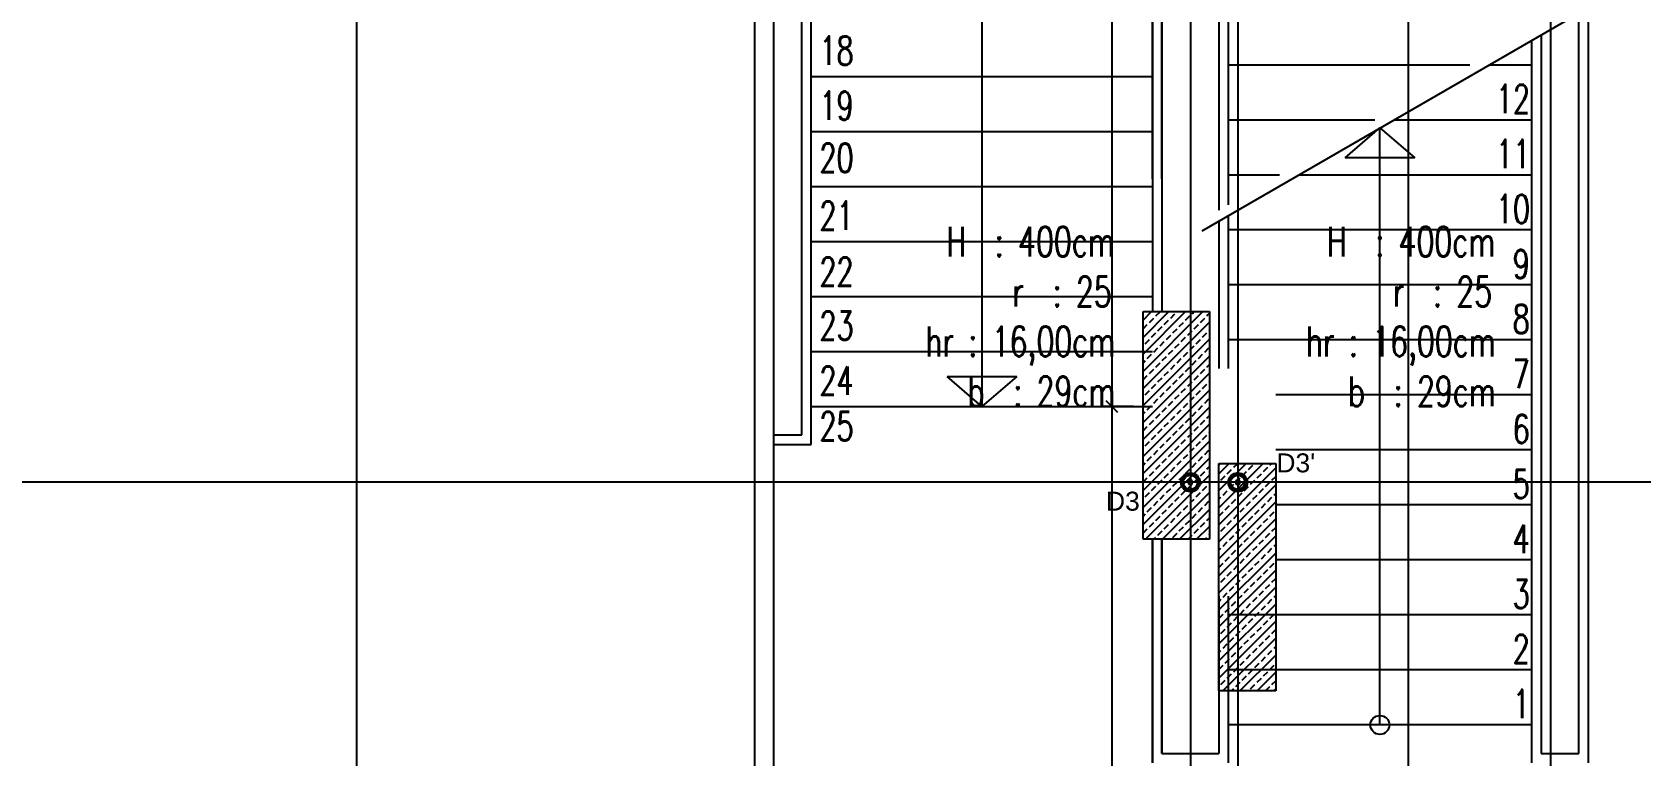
# Model space of a CAD drawing. Header units: millimetres. Extents: x 43168.9 to 43194.6, y -25545.1 to -25543.4.
# Drawn here: x 43170.4267 to 43170.5964, y -25544.2528 to -25544.1764 of the extents above; entities that cross this region are included whole.
import ezdxf

# ---------------------------------------------------------------- set-up
doc = ezdxf.new("R2010")
doc.units = ezdxf.units.MM
doc.header["$LTSCALE"] = 200
for name, pattern in [('DASHDOT', [1, 0.5, -0.25, 0, -0.25]), ('DASHDOT2', [0.5, 0.25, -0.125, 0, -0.125]), ('HIDDEN2', [0.1875, 0.125, -0.0625])]:
    doc.linetypes.add(name, pattern=pattern)
for name, color, linetype in [('aks_sgh', 5, 'DASHDOT2'), ('duv_sgh', 4, 'Continuous'), ('kesitcizgisi_sgh', 22, 'Continuous'), ('kolon-b.a_sgh', 6, 'Continuous'), ('merdi_sgh', 3, 'Continuous'), ('olcuic_sgh', 183, 'Continuous'), ('sembol_sgh', 8, 'Continuous'), ('tarama-betonarme_sgh', 223, 'Continuous'), ('yazi-merdi_sgh', 9, 'Continuous')]:
    doc.layers.add(name, color=color, linetype=linetype)
doc.styles.add('1-200', font='arial.ttf', dxfattribs={"height": 60})
doc.styles.add('text3', font='simplex8.shx', dxfattribs={"width": 0.7})

msp = doc.modelspace()

# ---------------------------------------------------------------- hatches: boundary and pattern name
h = msp.add_hatch(color=256)
edge = h.paths.add_edge_path()
edge.add_arc((43170.54888, -25544.22392), 0.001, 0, 360)
edge = h.paths.add_edge_path(flags=16)
edge.add_arc((43170.54888, -25544.22392), 0.00075, 0, 360)
h = msp.add_hatch(color=256)
edge = h.paths.add_edge_path()
edge.add_arc((43170.54888, -25544.22392), 0.001, 0, 360)
edge = h.paths.add_edge_path(flags=16)
edge.add_arc((43170.54888, -25544.22392), 0.00075, 0, 360)
h = msp.add_hatch(color=256)
edge = h.paths.add_edge_path()
edge.add_arc((43170.55388, -25544.22392), 0.001, 0, 360)
edge = h.paths.add_edge_path(flags=16)
edge.add_arc((43170.55388, -25544.22392), 0.00075, 0, 360)
h = msp.add_hatch(color=256)
edge = h.paths.add_edge_path()
edge.add_arc((43170.55388, -25544.22392), 0.001, 0, 360)
edge = h.paths.add_edge_path(flags=16)
edge.add_arc((43170.55388, -25544.22392), 0.00075, 0, 360)

# ---------------------------------------------------------------- linework, layer by layer
at = {"color": 0}
for p, q in [((43170.5652, -25544.1897), (43170.56888, -25544.18655)), ((43170.56888, -25544.18655), (43170.57255, -25544.1897)), ((43170.57255, -25544.1897), (43170.5652, -25544.1897)), ((43170.52688, -25544.21592), (43170.5232, -25544.21277)), ((43170.5232, -25544.21277), (43170.53055, -25544.21277)), ((43170.53055, -25544.21277), (43170.52688, -25544.21592))]:
    msp.add_line(p, q, dxfattribs=at)
at = {"color": 0, "linetype": 'ByBlock', "lineweight": -2}
for p, q in [((43170.54, -25544.21532), (43170.5412, -25544.21652)), ((43170.5412, -25544.21652), (43170.54, -25544.21532)), ((43170.54908, -25544.22372), (43170.54868, -25544.22372)), ((43170.54868, -25544.22372), (43170.54868, -25544.22412)), ((43170.54908, -25544.22372), (43170.54868, -25544.22372)), ((43170.54868, -25544.22372), (43170.54868, -25544.22412)), ((43170.54895, -25544.22385), (43170.54881, -25544.22399)), ((43170.54895, -25544.22399), (43170.54881, -25544.22385)), ((43170.54895, -25544.22385), (43170.54881, -25544.22399)), ((43170.54895, -25544.22399), (43170.54881, -25544.22385)), ((43170.54908, -25544.22412), (43170.54908, -25544.22372)), ((43170.54908, -25544.22412), (43170.54908, -25544.22372)), ((43170.55408, -25544.22372), (43170.55368, -25544.22372)), ((43170.55368, -25544.22372), (43170.55368, -25544.22412)), ((43170.55408, -25544.22372), (43170.55368, -25544.22372)), ((43170.55368, -25544.22372), (43170.55368, -25544.22412)), ((43170.55395, -25544.22385), (43170.55381, -25544.22399)), ((43170.55395, -25544.22399), (43170.55381, -25544.22385)), ((43170.55395, -25544.22385), (43170.55381, -25544.22399)), ((43170.55395, -25544.22399), (43170.55381, -25544.22385)), ((43170.55408, -25544.22412), (43170.55408, -25544.22372)), ((43170.55408, -25544.22412), (43170.55408, -25544.22372)), ((43170.54868, -25544.22412), (43170.54908, -25544.22412)), ((43170.54868, -25544.22412), (43170.54908, -25544.22412)), ((43170.55368, -25544.22412), (43170.55408, -25544.22412)), ((43170.55368, -25544.22412), (43170.55408, -25544.22412))]:
    msp.add_line(p, q, dxfattribs=at)
at = {"color": 0, "linetype": 'Continuous', "lineweight": -2}
for centre, radius in [((43170.54888, -25544.22392), 0.001), ((43170.54888, -25544.22392), 0.001), ((43170.54888, -25544.22392), 0.00075), ((43170.54888, -25544.22392), 0.00075), ((43170.55388, -25544.22392), 0.001), ((43170.55388, -25544.22392), 0.001), ((43170.55388, -25544.22392), 0.00075), ((43170.55388, -25544.22392), 0.00075)]:
    msp.add_circle(centre, radius, dxfattribs=at)
at = {"layer": 'aks_sgh'}
for p, q in [((43170.46088, -25543.74092), (43170.46088, -25544.78992)), ((43170.54888, -25543.74092), (43170.54888, -25544.78992)), ((43170.55388, -25543.74092), (43170.55388, -25544.78992)), ((43170.58688, -25543.74092), (43170.58688, -25544.78992)), ((43171.17088, -25544.22392), (43170.19488, -25544.22392))]:
    msp.add_line(p, q, dxfattribs=at)
at = {"layer": 'duv_sgh'}
for p, q in [((43170.50288, -25544.08392), (43170.50288, -25544.34592)), ((43170.50488, -25544.08592), (43170.50488, -25544.34592))]:
    msp.add_line(p, q, dxfattribs=at)
at = {"layer": 'kesitcizgisi_sgh', "linetype": 'DASHDOT'}
msp.add_line((43170.57188, -25544.79379), (43170.57188, -25543.79132), dxfattribs=at)
at = {"layer": 'kolon-b.a_sgh'}
for p, q in [((43170.54388, -25544.20592), (43170.55088, -25544.20592)), ((43170.54388, -25544.22992), (43170.54388, -25544.20592)), ((43170.55088, -25544.20592), (43170.55088, -25544.22992)), ((43170.55188, -25544.22192), (43170.55788, -25544.22192)), ((43170.55188, -25544.24592), (43170.55188, -25544.22192)), ((43170.55788, -25544.22192), (43170.55788, -25544.24592)), ((43170.55088, -25544.22992), (43170.54388, -25544.22992)), ((43170.55788, -25544.24592), (43170.55188, -25544.24592))]:
    msp.add_line(p, q, dxfattribs=at)
at = {"layer": 'merdi_sgh'}
for p, q in [((43170.54488, -25544.19192), (43170.54488, -25544.10792)), ((43170.54588, -25544.19192), (43170.54588, -25544.10792)), ((43170.54488, -25544.12192), (43170.54488, -25544.20592)), ((43170.54588, -25544.12192), (43170.54588, -25544.20592)), ((43170.50788, -25544.21892), (43170.50788, -25544.13709)), ((43170.50888, -25544.21992), (43170.50888, -25544.13651)), ((43170.55011, -25544.19739), (43170.59341, -25544.17239)), ((43170.58988, -25544.25251), (43170.58988, -25544.17443)), ((43170.59088, -25544.25351), (43170.59088, -25544.17385)), ((43170.58488, -25544.17731), (43170.58488, -25544.25351)), ((43170.58588, -25544.17674), (43170.58588, -25544.25251)), ((43170.50888, -25544.18112), (43170.54488, -25544.18112)), ((43170.58488, -25544.17991), (43170.58038, -25544.17991)), ((43170.58488, -25544.18571), (43170.57034, -25544.18571)), ((43170.50888, -25544.18692), (43170.54488, -25544.18692)), ((43170.58488, -25544.19151), (43170.56029, -25544.19151)), ((43170.50888, -25544.19272), (43170.54488, -25544.19272)), ((43170.55188, -25544.19637), (43170.55188, -25544.21192)), ((43170.55288, -25544.19579), (43170.55288, -25544.21192)), ((43170.50888, -25544.19852), (43170.54488, -25544.19852)), ((43170.58488, -25544.19731), (43170.55288, -25544.19731)), ((43170.58488, -25544.20311), (43170.55288, -25544.20311)), ((43170.50888, -25544.20432), (43170.54488, -25544.20432)), ((43170.50888, -25544.21012), (43170.54488, -25544.21012)), ((43170.58488, -25544.20891), (43170.55288, -25544.20891)), ((43170.58488, -25544.21471), (43170.55788, -25544.21471)), ((43170.50888, -25544.21592), (43170.54488, -25544.21592)), ((43170.50488, -25544.21892), (43170.50788, -25544.21892)), ((43170.50488, -25544.21992), (43170.50888, -25544.21992)), ((43170.58488, -25544.22051), (43170.55788, -25544.22051)), ((43170.58488, -25544.22631), (43170.55788, -25544.22631)), ((43170.54488, -25544.25352), (43170.54488, -25544.22992)), ((43170.54488, -25544.22992), (43170.54488, -25544.25352)), ((43170.54588, -25544.25252), (43170.54588, -25544.22992)), ((43170.54588, -25544.22992), (43170.54588, -25544.25252)), ((43170.58488, -25544.23211), (43170.55788, -25544.23211)), ((43170.55188, -25544.23592), (43170.55188, -25544.25252)), ((43170.55288, -25544.23592), (43170.55288, -25544.25352)), ((43170.58488, -25544.23791), (43170.55288, -25544.23791)), ((43170.58488, -25544.24371), (43170.55288, -25544.24371)), ((43170.58488, -25544.24951), (43170.55288, -25544.24951)), ((43170.54588, -25544.25252), (43170.55188, -25544.25252)), ((43170.54588, -25544.25252), (43170.55188, -25544.25252)), ((43170.58588, -25544.25251), (43170.58988, -25544.25251))]:
    msp.add_line(p, q, dxfattribs=at)
at = {"layer": 'merdi_sgh', "linetype": 'HIDDEN2', "ltscale": 0.5}
for p, q in [((43170.55188, -25544.10991), (43170.55188, -25544.19521)), ((43170.55288, -25544.10991), (43170.55288, -25544.19464)), ((43170.57838, -25544.17991), (43170.55288, -25544.17991)), ((43170.56834, -25544.18571), (43170.55288, -25544.18571)), ((43170.55829, -25544.19151), (43170.55288, -25544.19151))]:
    msp.add_line(p, q, dxfattribs=at)
at = {"layer": 'olcuic_sgh'}
for p, q in [((43170.5406, -25544.08567), (43170.5406, -25544.21617)), ((43170.54288, -25544.21592), (43170.5396, -25544.21592)), ((43170.54288, -25544.21592), (43170.5396, -25544.21592)), ((43170.5406, -25544.21567), (43170.5406, -25544.34617))]:
    msp.add_line(p, q, dxfattribs=at)
at = {"layer": 'sembol_sgh'}
for p, q in [((43170.52688, -25544.08592), (43170.52688, -25544.21592)), ((43170.56888, -25544.24951), (43170.56888, -25544.18655))]:
    msp.add_line(p, q, dxfattribs=at)
msp.add_circle((43170.56888, -25544.24951), 0.001, dxfattribs=at)
at = {"layer": 'tarama-betonarme_sgh'}
for p, q in [((43170.54388, -25544.20683), (43170.54479, -25544.20592)), ((43170.54388, -25544.20863), (43170.54659, -25544.20592)), ((43170.54388, -25544.21042), (43170.54838, -25544.20592)), ((43170.54388, -25544.21222), (43170.55018, -25544.20592)), ((43170.54388, -25544.20593), (43170.54389, -25544.20592)), ((43170.54388, -25544.21402), (43170.55088, -25544.20702)), ((43170.54456, -25544.20705), (43170.54501, -25544.2066)), ((43170.54523, -25544.20638), (43170.54568, -25544.20593)), ((43170.54613, -25544.20728), (43170.54658, -25544.20683)), ((43170.5468, -25544.2066), (43170.54725, -25544.20615)), ((43170.54748, -25544.20593), (43170.54749, -25544.20592)), ((43170.54837, -25544.20683), (43170.54882, -25544.20638)), ((43170.54905, -25544.20615), (43170.54928, -25544.20592)), ((43170.54995, -25544.20705), (43170.55039, -25544.2066)), ((43170.55062, -25544.20638), (43170.55088, -25544.20612)), ((43170.54388, -25544.20773), (43170.54433, -25544.20728)), ((43170.54478, -25544.20862), (43170.54523, -25544.20817)), ((43170.54546, -25544.20795), (43170.5459, -25544.2075)), ((43170.54635, -25544.20885), (43170.5468, -25544.2084)), ((43170.54703, -25544.20817), (43170.54748, -25544.20773)), ((43170.5477, -25544.2075), (43170.54815, -25544.20705)), ((43170.54792, -25544.20907), (43170.54837, -25544.20862)), ((43170.5486, -25544.2084), (43170.54905, -25544.20795)), ((43170.54927, -25544.20773), (43170.54972, -25544.20728)), ((43170.55017, -25544.20862), (43170.55062, -25544.20817)), ((43170.55084, -25544.20795), (43170.55088, -25544.20791)), ((43170.54388, -25544.21581), (43170.55088, -25544.20881)), ((43170.54388, -25544.20953), (43170.54388, -25544.20952)), ((43170.54411, -25544.2093), (43170.54456, -25544.20885)), ((43170.54501, -25544.21019), (43170.54546, -25544.20975)), ((43170.54568, -25544.20952), (43170.54613, -25544.20907)), ((43170.54658, -25544.21042), (43170.54703, -25544.20997)), ((43170.54725, -25544.20975), (43170.5477, -25544.2093)), ((43170.54815, -25544.21064), (43170.5486, -25544.21019)), ((43170.54882, -25544.20997), (43170.54927, -25544.20952)), ((43170.5495, -25544.2093), (43170.54995, -25544.20885)), ((43170.55039, -25544.21019), (43170.55084, -25544.20975)), ((43170.54388, -25544.21761), (43170.55088, -25544.21061)), ((43170.54388, -25544.21132), (43170.54411, -25544.21109)), ((43170.54433, -25544.21087), (43170.54478, -25544.21042)), ((43170.54456, -25544.21244), (43170.54501, -25544.21199)), ((43170.54523, -25544.21177), (43170.54568, -25544.21132)), ((43170.5459, -25544.21109), (43170.54635, -25544.21064)), ((43170.5468, -25544.21199), (43170.54725, -25544.21154)), ((43170.54748, -25544.21132), (43170.54792, -25544.21087)), ((43170.54837, -25544.21222), (43170.54882, -25544.21177)), ((43170.54905, -25544.21154), (43170.5495, -25544.21109)), ((43170.54972, -25544.21087), (43170.55017, -25544.21042)), ((43170.54995, -25544.21244), (43170.55039, -25544.21199)), ((43170.55062, -25544.21177), (43170.55088, -25544.21151)), ((43170.54388, -25544.2194), (43170.55088, -25544.2124)), ((43170.54388, -25544.21311), (43170.54433, -25544.21266)), ((43170.54478, -25544.21401), (43170.54523, -25544.21356)), ((43170.54546, -25544.21334), (43170.5459, -25544.21289)), ((43170.54613, -25544.21266), (43170.54658, -25544.21222)), ((43170.54635, -25544.21424), (43170.5468, -25544.21379)), ((43170.54703, -25544.21356), (43170.54748, -25544.21311)), ((43170.5477, -25544.21289), (43170.54815, -25544.21244)), ((43170.5486, -25544.21379), (43170.54905, -25544.21334)), ((43170.54927, -25544.21311), (43170.54972, -25544.21266)), ((43170.55017, -25544.21401), (43170.55062, -25544.21356)), ((43170.55084, -25544.21334), (43170.55088, -25544.2133)), ((43170.54388, -25544.2212), (43170.55088, -25544.2142)), ((43170.54388, -25544.21491), (43170.54388, -25544.21491)), ((43170.54411, -25544.21468), (43170.54456, -25544.21424)), ((43170.54501, -25544.21558), (43170.54546, -25544.21513)), ((43170.54568, -25544.21491), (43170.54613, -25544.21446)), ((43170.54658, -25544.21581), (43170.54703, -25544.21536)), ((43170.54725, -25544.21513), (43170.5477, -25544.21468)), ((43170.54792, -25544.21446), (43170.54837, -25544.21401)), ((43170.54882, -25544.21536), (43170.54927, -25544.21491)), ((43170.5495, -25544.21468), (43170.54995, -25544.21424)), ((43170.55039, -25544.21558), (43170.55084, -25544.21513)), ((43170.54388, -25544.223), (43170.55088, -25544.216)), ((43170.54388, -25544.21671), (43170.54411, -25544.21648)), ((43170.54433, -25544.21626), (43170.54478, -25544.21581)), ((43170.54523, -25544.21715), (43170.54568, -25544.21671)), ((43170.5459, -25544.21648), (43170.54635, -25544.21603)), ((43170.5468, -25544.21738), (43170.54725, -25544.21693)), ((43170.54748, -25544.21671), (43170.54792, -25544.21626)), ((43170.54815, -25544.21603), (43170.5486, -25544.21558)), ((43170.54837, -25544.2176), (43170.54882, -25544.21715)), ((43170.54905, -25544.21693), (43170.5495, -25544.21648)), ((43170.54972, -25544.21626), (43170.55017, -25544.21581)), ((43170.55062, -25544.21715), (43170.55088, -25544.21689)), ((43170.54388, -25544.22479), (43170.55088, -25544.21779)), ((43170.54388, -25544.2185), (43170.54433, -25544.21805)), ((43170.54456, -25544.21783), (43170.54501, -25544.21738)), ((43170.54546, -25544.21873), (43170.5459, -25544.21828)), ((43170.54613, -25544.21805), (43170.54658, -25544.2176)), ((43170.54703, -25544.21895), (43170.54748, -25544.2185)), ((43170.5477, -25544.21828), (43170.54815, -25544.21783)), ((43170.5486, -25544.21917), (43170.54905, -25544.21873)), ((43170.54927, -25544.2185), (43170.54972, -25544.21805)), ((43170.54995, -25544.21783), (43170.55039, -25544.21738)), ((43170.55084, -25544.21873), (43170.55088, -25544.21869)), ((43170.54388, -25544.22659), (43170.55088, -25544.21959)), ((43170.54388, -25544.2203), (43170.54388, -25544.2203)), ((43170.54411, -25544.22007), (43170.54456, -25544.21962)), ((43170.54478, -25544.2194), (43170.54523, -25544.21895)), ((43170.54501, -25544.22097), (43170.54546, -25544.22052)), ((43170.54568, -25544.2203), (43170.54613, -25544.21985)), ((43170.54635, -25544.21962), (43170.5468, -25544.21917)), ((43170.54725, -25544.22052), (43170.5477, -25544.22007)), ((43170.54792, -25544.21985), (43170.54837, -25544.2194)), ((43170.54882, -25544.22075), (43170.54927, -25544.2203)), ((43170.5495, -25544.22007), (43170.54995, -25544.21962)), ((43170.55017, -25544.2194), (43170.55062, -25544.21895)), ((43170.55039, -25544.22097), (43170.55084, -25544.22052)), ((43170.54388, -25544.22838), (43170.55088, -25544.22138)), ((43170.54388, -25544.2221), (43170.54411, -25544.22187)), ((43170.54433, -25544.22164), (43170.54478, -25544.2212)), ((43170.54523, -25544.22254), (43170.54568, -25544.22209)), ((43170.5459, -25544.22187), (43170.54635, -25544.22142)), ((43170.54658, -25544.2212), (43170.54703, -25544.22075)), ((43170.54748, -25544.22209), (43170.54792, -25544.22164)), ((43170.54815, -25544.22142), (43170.5486, -25544.22097)), ((43170.54905, -25544.22232), (43170.5495, -25544.22187)), ((43170.54972, -25544.22164), (43170.55017, -25544.2212)), ((43170.55062, -25544.22254), (43170.55088, -25544.22228)), ((43170.55188, -25544.22301), (43170.55297, -25544.22192)), ((43170.55188, -25544.2248), (43170.55476, -25544.22192)), ((43170.55188, -25544.2266), (43170.55656, -25544.22192)), ((43170.55188, -25544.22211), (43170.55207, -25544.22192)), ((43170.55345, -25544.22234), (43170.55387, -25544.22192)), ((43170.55502, -25544.22256), (43170.55547, -25544.22211)), ((43170.55726, -25544.22211), (43170.55746, -25544.22192)), ((43170.54388, -25544.22389), (43170.54433, -25544.22344)), ((43170.54414, -25544.22992), (43170.55088, -25544.22318)), ((43170.54456, -25544.22322), (43170.54501, -25544.22277)), ((43170.54546, -25544.22411), (43170.5459, -25544.22366)), ((43170.54613, -25544.22344), (43170.54658, -25544.22299)), ((43170.5468, -25544.22277), (43170.54725, -25544.22232)), ((43170.54703, -25544.22434), (43170.54748, -25544.22389)), ((43170.5477, -25544.22366), (43170.54815, -25544.22322)), ((43170.54837, -25544.22299), (43170.54882, -25544.22254)), ((43170.54927, -25544.22389), (43170.54972, -25544.22344)), ((43170.54995, -25544.22322), (43170.55039, -25544.22277)), ((43170.55188, -25544.2284), (43170.55788, -25544.2224)), ((43170.5521, -25544.22368), (43170.55255, -25544.22324)), ((43170.55277, -25544.22301), (43170.55322, -25544.22256)), ((43170.55367, -25544.22391), (43170.55412, -25544.22346)), ((43170.55435, -25544.22324), (43170.55479, -25544.22279)), ((43170.55524, -25544.22413), (43170.55569, -25544.22368)), ((43170.55592, -25544.22346), (43170.55637, -25544.22301)), ((43170.55659, -25544.22279), (43170.55704, -25544.22234)), ((43170.55682, -25544.22436), (43170.55726, -25544.22391)), ((43170.55749, -25544.22368), (43170.55788, -25544.22329)), ((43170.54388, -25544.22569), (43170.54388, -25544.22569)), ((43170.54411, -25544.22546), (43170.54456, -25544.22501)), ((43170.54478, -25544.22479), (43170.54523, -25544.22434)), ((43170.54568, -25544.22569), (43170.54613, -25544.22524)), ((43170.54594, -25544.22992), (43170.55088, -25544.22498)), ((43170.54635, -25544.22501), (43170.5468, -25544.22456)), ((43170.54725, -25544.22591), (43170.5477, -25544.22546)), ((43170.54792, -25544.22524), (43170.54837, -25544.22479)), ((43170.5486, -25544.22456), (43170.54905, -25544.22411)), ((43170.54882, -25544.22613), (43170.54927, -25544.22569)), ((43170.5495, -25544.22546), (43170.54995, -25544.22501)), ((43170.55017, -25544.22479), (43170.55062, -25544.22434)), ((43170.55084, -25544.22411), (43170.55088, -25544.22408)), ((43170.55188, -25544.23019), (43170.55788, -25544.22419)), ((43170.55188, -25544.2257), (43170.5521, -25544.22548)), ((43170.55233, -25544.22526), (43170.55277, -25544.22481)), ((43170.553, -25544.22458), (43170.55345, -25544.22413)), ((43170.5539, -25544.22548), (43170.55435, -25544.22503)), ((43170.55457, -25544.22481), (43170.55502, -25544.22436)), ((43170.55547, -25544.2257), (43170.55592, -25544.22526)), ((43170.55614, -25544.22503), (43170.55659, -25544.22458)), ((43170.55704, -25544.22593), (43170.55749, -25544.22548)), ((43170.55771, -25544.22526), (43170.55788, -25544.22509)), ((43170.54388, -25544.22749), (43170.54411, -25544.22726)), ((43170.54433, -25544.22703), (43170.54478, -25544.22658)), ((43170.54501, -25544.22636), (43170.54546, -25544.22591)), ((43170.5459, -25544.22726), (43170.54635, -25544.22681)), ((43170.54658, -25544.22658), (43170.54703, -25544.22613)), ((43170.54748, -25544.22748), (43170.54792, -25544.22703)), ((43170.54773, -25544.22992), (43170.55088, -25544.22677)), ((43170.54815, -25544.22681), (43170.5486, -25544.22636)), ((43170.54905, -25544.22771), (43170.5495, -25544.22726)), ((43170.54972, -25544.22703), (43170.55017, -25544.22658)), ((43170.55039, -25544.22636), (43170.55084, -25544.22591)), ((43170.55188, -25544.23199), (43170.55788, -25544.22599)), ((43170.55188, -25544.2275), (43170.55233, -25544.22705)), ((43170.55255, -25544.22683), (43170.553, -25544.22638)), ((43170.55322, -25544.22615), (43170.55367, -25544.2257)), ((43170.55345, -25544.22773), (43170.5539, -25544.22728)), ((43170.55412, -25544.22705), (43170.55457, -25544.2266)), ((43170.55479, -25544.22638), (43170.55524, -25544.22593)), ((43170.55569, -25544.22728), (43170.55614, -25544.22683)), ((43170.55637, -25544.2266), (43170.55682, -25544.22615)), ((43170.55726, -25544.2275), (43170.55771, -25544.22705)), ((43170.54388, -25544.22928), (43170.54433, -25544.22883)), ((43170.54456, -25544.2286), (43170.54501, -25544.22816)), ((43170.54523, -25544.22793), (43170.54568, -25544.22748)), ((43170.54546, -25544.2295), (43170.5459, -25544.22905)), ((43170.54613, -25544.22883), (43170.54658, -25544.22838)), ((43170.5468, -25544.22816), (43170.54725, -25544.22771)), ((43170.5477, -25544.22905), (43170.54815, -25544.2286)), ((43170.54837, -25544.22838), (43170.54882, -25544.22793)), ((43170.54927, -25544.22928), (43170.54972, -25544.22883)), ((43170.54953, -25544.22992), (43170.55088, -25544.22857)), ((43170.54995, -25544.2286), (43170.55039, -25544.22816)), ((43170.55062, -25544.22793), (43170.55088, -25544.22767)), ((43170.55188, -25544.23378), (43170.55788, -25544.22778)), ((43170.5521, -25544.22907), (43170.55255, -25544.22862)), ((43170.55277, -25544.2284), (43170.55322, -25544.22795)), ((43170.55367, -25544.2293), (43170.55412, -25544.22885)), ((43170.55435, -25544.22862), (43170.55479, -25544.22817)), ((43170.55502, -25544.22795), (43170.55547, -25544.2275)), ((43170.55524, -25544.22952), (43170.55569, -25544.22907)), ((43170.55592, -25544.22885), (43170.55637, -25544.2284)), ((43170.55659, -25544.22817), (43170.55704, -25544.22773)), ((43170.55749, -25544.22907), (43170.55788, -25544.22868)), ((43170.54504, -25544.22992), (43170.54523, -25544.22973)), ((43170.54703, -25544.22973), (43170.54748, -25544.22928)), ((43170.54863, -25544.22992), (43170.54905, -25544.2295)), ((43170.55043, -25544.22992), (43170.55062, -25544.22973)), ((43170.55084, -25544.2295), (43170.55088, -25544.22947)), ((43170.55188, -25544.23558), (43170.55788, -25544.22958)), ((43170.55233, -25544.23064), (43170.55277, -25544.2302)), ((43170.553, -25544.22997), (43170.55345, -25544.22952)), ((43170.5539, -25544.23087), (43170.55435, -25544.23042)), ((43170.55457, -25544.2302), (43170.55502, -25544.22975)), ((43170.55547, -25544.23109), (43170.55592, -25544.23064)), ((43170.55614, -25544.23042), (43170.55659, -25544.22997)), ((43170.55682, -25544.22975), (43170.55726, -25544.2293)), ((43170.55771, -25544.23064), (43170.55788, -25544.23048)), ((43170.55188, -25544.23109), (43170.5521, -25544.23087)), ((43170.55188, -25544.23738), (43170.55788, -25544.23138)), ((43170.55188, -25544.23289), (43170.55233, -25544.23244)), ((43170.55255, -25544.23222), (43170.553, -25544.23177)), ((43170.55322, -25544.23154), (43170.55367, -25544.23109)), ((43170.55412, -25544.23244), (43170.55457, -25544.23199)), ((43170.55479, -25544.23177), (43170.55524, -25544.23132)), ((43170.55569, -25544.23266), (43170.55614, -25544.23222)), ((43170.55637, -25544.23199), (43170.55682, -25544.23154)), ((43170.55704, -25544.23132), (43170.55749, -25544.23087)), ((43170.55726, -25544.23289), (43170.55771, -25544.23244)), ((43170.55188, -25544.23917), (43170.55788, -25544.23317)), ((43170.5521, -25544.23446), (43170.55255, -25544.23401)), ((43170.55277, -25544.23379), (43170.55322, -25544.23334)), ((43170.55345, -25544.23311), (43170.5539, -25544.23266)), ((43170.55435, -25544.23401), (43170.55479, -25544.23356)), ((43170.55502, -25544.23334), (43170.55547, -25544.23289)), ((43170.55592, -25544.23424), (43170.55637, -25544.23379)), ((43170.55659, -25544.23356), (43170.55704, -25544.23311)), ((43170.55749, -25544.23446), (43170.55788, -25544.23407)), ((43170.55188, -25544.24097), (43170.55788, -25544.23497)), ((43170.55233, -25544.23603), (43170.55277, -25544.23558)), ((43170.553, -25544.23536), (43170.55345, -25544.23491)), ((43170.55367, -25544.23469), (43170.55412, -25544.23424)), ((43170.5539, -25544.23626), (43170.55435, -25544.23581)), ((43170.55457, -25544.23558), (43170.55502, -25544.23513)), ((43170.55524, -25544.23491), (43170.55569, -25544.23446)), ((43170.55614, -25544.23581), (43170.55659, -25544.23536)), ((43170.55682, -25544.23513), (43170.55726, -25544.23469)), ((43170.55771, -25544.23603), (43170.55788, -25544.23587)), ((43170.55188, -25544.23648), (43170.5521, -25544.23626)), ((43170.55188, -25544.24276), (43170.55788, -25544.23676)), ((43170.55255, -25544.2376), (43170.553, -25544.23715)), ((43170.55322, -25544.23693), (43170.55367, -25544.23648)), ((43170.55412, -25544.23783), (43170.55457, -25544.23738)), ((43170.55479, -25544.23715), (43170.55524, -25544.23671)), ((43170.55547, -25544.23648), (43170.55592, -25544.23603)), ((43170.55637, -25544.23738), (43170.55682, -25544.23693)), ((43170.55704, -25544.23671), (43170.55749, -25544.23626)), ((43170.55188, -25544.23827), (43170.55233, -25544.23783)), ((43170.55188, -25544.24456), (43170.55788, -25544.23856)), ((43170.55277, -25544.23918), (43170.55322, -25544.23873)), ((43170.55345, -25544.2385), (43170.5539, -25544.23805)), ((43170.55435, -25544.2394), (43170.55479, -25544.23895)), ((43170.55502, -25544.23873), (43170.55547, -25544.23828)), ((43170.55569, -25544.23805), (43170.55614, -25544.2376)), ((43170.55592, -25544.23962), (43170.55637, -25544.23918)), ((43170.55659, -25544.23895), (43170.55704, -25544.2385)), ((43170.55726, -25544.23828), (43170.55771, -25544.23783)), ((43170.5521, -25544.23985), (43170.55255, -25544.2394)), ((43170.55232, -25544.24592), (43170.55788, -25544.24036)), ((43170.55233, -25544.24142), (43170.55277, -25544.24097)), ((43170.553, -25544.24075), (43170.55345, -25544.2403)), ((43170.55367, -25544.24007), (43170.55412, -25544.23962)), ((43170.55457, -25544.24097), (43170.55502, -25544.24052)), ((43170.55524, -25544.2403), (43170.55569, -25544.23985)), ((43170.55614, -25544.2412), (43170.55659, -25544.24075)), ((43170.55682, -25544.24052), (43170.55726, -25544.24007)), ((43170.55749, -25544.23985), (43170.55788, -25544.23946)), ((43170.55188, -25544.24187), (43170.5521, -25544.24164)), ((43170.55255, -25544.24299), (43170.553, -25544.24254)), ((43170.55322, -25544.24232), (43170.55367, -25544.24187)), ((43170.5539, -25544.24164), (43170.55435, -25544.2412)), ((43170.55411, -25544.24592), (43170.55788, -25544.24215)), ((43170.55479, -25544.24254), (43170.55524, -25544.24209)), ((43170.55547, -25544.24187), (43170.55592, -25544.24142)), ((43170.55637, -25544.24277), (43170.55682, -25544.24232)), ((43170.55704, -25544.24209), (43170.55749, -25544.24164)), ((43170.55771, -25544.24142), (43170.55788, -25544.24125)), ((43170.55188, -25544.24366), (43170.55233, -25544.24322)), ((43170.55277, -25544.24456), (43170.55322, -25544.24411)), ((43170.55345, -25544.24389), (43170.5539, -25544.24344)), ((43170.55412, -25544.24322), (43170.55457, -25544.24277)), ((43170.55435, -25544.24479), (43170.55479, -25544.24434)), ((43170.55502, -25544.24411), (43170.55547, -25544.24367)), ((43170.55569, -25544.24344), (43170.55614, -25544.24299)), ((43170.55591, -25544.24592), (43170.55788, -25544.24395)), ((43170.55659, -25544.24434), (43170.55704, -25544.24389)), ((43170.55726, -25544.24367), (43170.55771, -25544.24322)), ((43170.5521, -25544.24524), (43170.55255, -25544.24479)), ((43170.55321, -25544.24592), (43170.55345, -25544.24569)), ((43170.55367, -25544.24546), (43170.55412, -25544.24501)), ((43170.55501, -25544.24592), (43170.55502, -25544.24591)), ((43170.55524, -25544.24569), (43170.55569, -25544.24524)), ((43170.55592, -25544.24501), (43170.55637, -25544.24456)), ((43170.55682, -25544.24591), (43170.55726, -25544.24546)), ((43170.55749, -25544.24524), (43170.55788, -25544.24485)), ((43170.5577, -25544.24592), (43170.55788, -25544.24574))]:
    msp.add_line(p, q, dxfattribs=at)

# ---------------------------------------------------------------- texts
at = {"layer": 'aks_sgh', "style": '1-200'}
for s, p in [("D3'", (43170.55795, -25544.22287)), ("D3'", (43170.55795, -25544.22287)), ('D3', (43170.53997, -25544.22691)), ('D3', (43170.53997, -25544.22691))]:
    msp.add_text(s, height=0.002, rotation=0, dxfattribs=at).set_placement(p)
at = {"layer": 'yazi-merdi_sgh', "style": 'text3', "width": 0.7}
for s, height, p in [('18', 0.003, (43170.50974, -25544.1799)), ('19', 0.003, (43170.50974, -25544.1857)), ('12', 0.003, (43170.58112, -25544.18499)), ('20', 0.003, (43170.50974, -25544.1912)), ('11', 0.003, (43170.58112, -25544.19079)), ('21', 0.003, (43170.50974, -25544.1973)), ('10', 0.003, (43170.58112, -25544.19659)), ('H  : 400cm', 0.00315, (43170.52314, -25544.20011)), ('H  : 400cm', 0.00315, (43170.56329, -25544.20011)), ('22', 0.003, (43170.50974, -25544.2032)), ('9', 0.003, (43170.58289, -25544.20239)), ('r  : 25', 0.00315, (43170.53009, -25544.20538)), ('r  : 25', 0.00315, (43170.57024, -25544.20538)), ('8', 0.003, (43170.58289, -25544.20819)), ('23', 0.003, (43170.50974, -25544.2089)), ('hr : 16,00cm', 0.00315, (43170.52092, -25544.21064)), ('hr : 16,00cm', 0.00315, (43170.56107, -25544.21064)), ('24', 0.003, (43170.50974, -25544.2147)), ('7', 0.003, (43170.58289, -25544.21399)), ('b  : 29cm', 0.00315, (43170.52537, -25544.2159)), ('b  : 29cm', 0.00315, (43170.56552, -25544.2159)), ('25', 0.003, (43170.50974, -25544.2195)), ('6', 0.003, (43170.58289, -25544.21979)), ('5', 0.003, (43170.58289, -25544.22559)), ('4', 0.003, (43170.58289, -25544.23139)), ('3', 0.003, (43170.58289, -25544.23719)), ('2', 0.003, (43170.58289, -25544.24299)), ('1', 0.003, (43170.58289, -25544.24879))]:
    msp.add_text(s, height=height, dxfattribs=at).set_placement(p)

doc.saveas('drawing.dxf')
